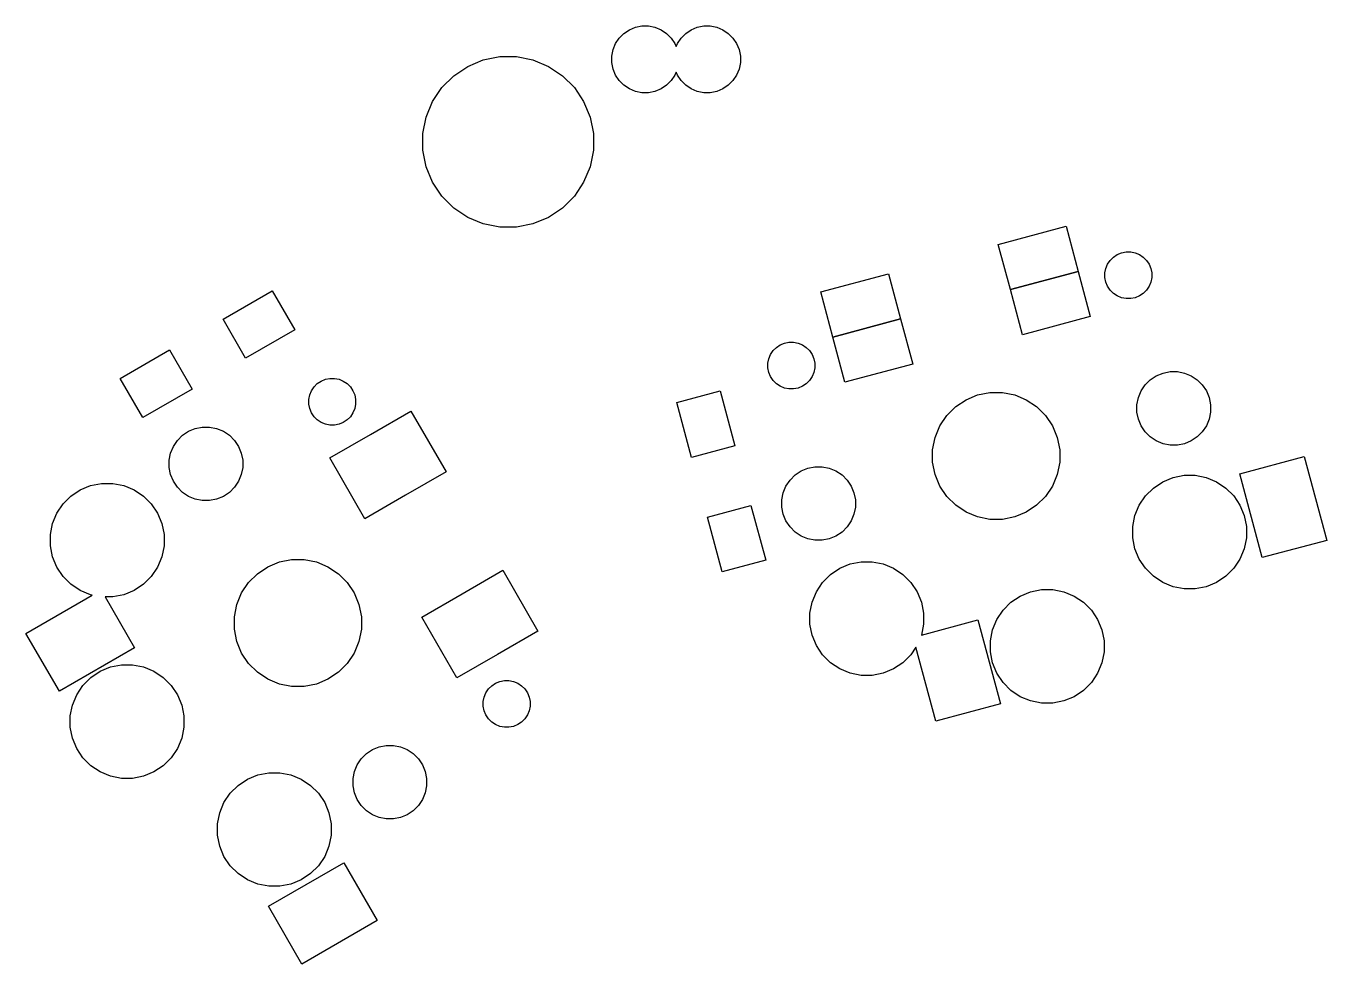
# Model space of a CAD drawing. Extents: x 3.48 to 9.62, y -5.65 to -1.5.
# Drawn here: x 3.487 to 5.014, y -5.654 to -4.548 of the extents above; entities that cross this region are included whole.
import ezdxf

# ---------------------------------------------------------------- set-up
doc = ezdxf.new("R2010")
doc.units = 0
doc.header["$MEASUREMENT"] = 0
doc.layers.add('BLACK', color=7, linetype='CONTINUOUS')

msp = doc.modelspace()

# ---------------------------------------------------------------- linework, layer by layer
at = {"layer": 'BLACK', "linetype": 'CONTINUOUS'}
for p, q in [((4.20505, -4.54994), (4.21266, -4.54843)), ((4.21266, -4.54843), (4.22041, -4.54843)), ((4.22041, -4.54843), (4.22802, -4.54994)), ((4.27789, -4.54994), (4.28549, -4.54843)), ((4.28549, -4.54843), (4.29325, -4.54843)), ((4.29325, -4.54843), (4.30085, -4.54994)), ((4.18165, -4.56915), (4.18595, -4.5627)), ((4.18595, -4.5627), (4.19144, -4.55721)), ((4.19144, -4.55721), (4.19789, -4.55291)), ((4.19789, -4.55291), (4.20505, -4.54994)), ((4.22802, -4.54994), (4.23518, -4.55291)), ((4.23518, -4.55291), (4.24163, -4.55721)), ((4.24163, -4.55721), (4.24712, -4.5627)), ((4.24712, -4.5627), (4.25142, -4.56915)), ((4.25448, -4.56915), (4.25879, -4.5627)), ((4.25879, -4.5627), (4.26427, -4.55721)), ((4.26427, -4.55721), (4.27072, -4.55291)), ((4.27072, -4.55291), (4.27789, -4.54994)), ((4.30085, -4.54994), (4.30802, -4.55291)), ((4.30802, -4.55291), (4.31447, -4.55721)), ((4.31447, -4.55721), (4.31995, -4.5627)), ((4.31995, -4.5627), (4.32426, -4.56915)), ((4.17717, -4.58392), (4.17868, -4.57631)), ((4.17868, -4.57631), (4.18165, -4.56915)), ((4.25142, -4.56915), (4.25295, -4.57284)), ((4.25295, -4.57284), (4.25448, -4.56915)), ((4.32426, -4.56915), (4.32723, -4.57631)), ((4.32723, -4.57631), (4.32874, -4.58392)), ((4.00756, -4.59607), (4.02583, -4.5885)), ((4.02583, -4.5885), (4.04523, -4.58465)), ((4.04523, -4.58465), (4.06501, -4.58465)), ((4.06501, -4.58465), (4.0844, -4.5885)), ((4.0844, -4.5885), (4.10267, -4.59607)), ((4.17717, -4.59167), (4.17717, -4.58392)), ((4.17868, -4.59928), (4.17717, -4.59167)), ((4.32874, -4.59167), (4.32723, -4.59928)), ((4.32874, -4.58392), (4.32874, -4.59167)), ((3.97714, -4.62104), (3.99112, -4.60706)), ((3.99112, -4.60706), (4.00756, -4.59607)), ((4.10267, -4.59607), (4.11912, -4.60706)), ((4.11912, -4.60706), (4.1331, -4.62104)), ((4.18165, -4.60644), (4.17868, -4.59928)), ((4.18595, -4.61289), (4.18165, -4.60644)), ((4.25142, -4.60644), (4.24712, -4.61289)), ((4.25295, -4.60276), (4.25142, -4.60644)), ((4.25448, -4.60644), (4.25295, -4.60276)), ((4.25879, -4.61289), (4.25448, -4.60644)), ((4.32426, -4.60644), (4.31995, -4.61289)), ((4.32723, -4.59928), (4.32426, -4.60644)), ((3.96615, -4.63749), (3.97714, -4.62104)), ((4.1331, -4.62104), (4.14409, -4.63749)), ((4.19144, -4.61838), (4.18595, -4.61289)), ((4.19789, -4.62268), (4.19144, -4.61838)), ((4.20505, -4.62565), (4.19789, -4.62268)), ((4.23518, -4.62268), (4.22802, -4.62565)), ((4.24163, -4.61838), (4.23518, -4.62268)), ((4.24712, -4.61289), (4.24163, -4.61838)), ((4.26427, -4.61838), (4.25879, -4.61289)), ((4.27072, -4.62268), (4.26427, -4.61838)), ((4.27789, -4.62565), (4.27072, -4.62268)), ((4.30802, -4.62268), (4.30085, -4.62565)), ((4.31447, -4.61838), (4.30802, -4.62268)), ((4.31995, -4.61289), (4.31447, -4.61838)), ((3.95858, -4.65576), (3.96615, -4.63749)), ((4.14409, -4.63749), (4.15165, -4.65576)), ((4.21266, -4.62717), (4.20505, -4.62565)), ((4.22041, -4.62717), (4.21266, -4.62717)), ((4.22802, -4.62565), (4.22041, -4.62717)), ((4.28549, -4.62717), (4.27789, -4.62565)), ((4.29325, -4.62717), (4.28549, -4.62717)), ((4.30085, -4.62565), (4.29325, -4.62717)), ((3.95472, -4.67515), (3.95858, -4.65576)), ((4.15165, -4.65576), (4.15551, -4.67515)), ((3.95472, -4.69493), (3.95472, -4.67515)), ((4.15551, -4.67515), (4.15551, -4.69493)), ((3.95858, -4.71432), (3.95472, -4.69493)), ((4.15551, -4.69493), (4.15165, -4.71432)), ((3.96615, -4.73259), (3.95858, -4.71432)), ((4.15165, -4.71432), (4.14409, -4.73259)), ((3.97714, -4.74904), (3.96615, -4.73259)), ((4.14409, -4.73259), (4.1331, -4.74904)), ((3.99112, -4.76302), (3.97714, -4.74904)), ((4.1331, -4.74904), (4.11912, -4.76302)), ((4.00756, -4.77401), (3.99112, -4.76302)), ((4.02583, -4.78158), (4.00756, -4.77401)), ((4.10267, -4.77401), (4.0844, -4.78158)), ((4.11912, -4.76302), (4.10267, -4.77401)), ((4.04523, -4.78543), (4.02583, -4.78158)), ((4.06501, -4.78543), (4.04523, -4.78543)), ((4.0844, -4.78158), (4.06501, -4.78543)), ((4.63242, -4.80586), (4.71228, -4.78446)), ((4.71228, -4.78446), (4.72655, -4.8377)), ((4.64669, -4.8591), (4.63242, -4.80586)), ((4.76423, -4.82464), (4.76807, -4.8208)), ((4.76807, -4.8208), (4.77258, -4.81779)), ((4.77258, -4.81779), (4.77759, -4.81571)), ((4.77759, -4.81571), (4.78292, -4.81465)), ((4.78292, -4.81465), (4.78835, -4.81465)), ((4.78835, -4.81465), (4.79367, -4.81571)), ((4.79367, -4.81571), (4.79869, -4.81779)), ((4.79869, -4.81779), (4.8032, -4.8208)), ((4.8032, -4.8208), (4.80704, -4.82464)), ((4.64669, -4.8591), (4.72655, -4.8377)), ((4.72655, -4.8377), (4.64669, -4.8591)), ((4.72655, -4.8377), (4.74081, -4.89094)), ((4.75807, -4.83949), (4.75913, -4.83417)), ((4.75913, -4.83417), (4.76121, -4.82915)), ((4.76121, -4.82915), (4.76423, -4.82464)), ((4.80704, -4.82464), (4.81006, -4.82915)), ((4.81006, -4.82915), (4.81213, -4.83417)), ((4.81213, -4.83417), (4.81319, -4.83949)), ((4.42327, -4.8619), (4.50313, -4.8405)), ((4.50313, -4.8405), (4.51739, -4.89374)), ((4.75807, -4.84492), (4.75807, -4.83949)), ((4.75913, -4.85025), (4.75807, -4.84492)), ((4.76121, -4.85526), (4.75913, -4.85025)), ((4.81213, -4.85025), (4.81006, -4.85526)), ((4.81319, -4.84492), (4.81213, -4.85025)), ((4.81319, -4.83949), (4.81319, -4.84492)), ((3.71931, -4.89386), (3.77728, -4.86039)), ((3.77728, -4.86039), (3.80385, -4.90642)), ((4.43753, -4.91514), (4.42327, -4.8619)), ((4.66095, -4.91234), (4.64669, -4.8591)), ((4.76423, -4.85978), (4.76121, -4.85526)), ((4.76807, -4.86361), (4.76423, -4.85978)), ((4.77258, -4.86663), (4.76807, -4.86361)), ((4.77759, -4.86871), (4.77258, -4.86663)), ((4.78292, -4.86977), (4.77759, -4.86871)), ((4.78835, -4.86977), (4.78292, -4.86977)), ((4.79367, -4.86871), (4.78835, -4.86977)), ((4.79869, -4.86663), (4.79367, -4.86871)), ((4.8032, -4.86361), (4.79869, -4.86663)), ((4.80704, -4.85978), (4.8032, -4.86361)), ((4.81006, -4.85526), (4.80704, -4.85978)), ((3.74589, -4.93988), (3.71931, -4.89386)), ((4.43753, -4.91514), (4.51739, -4.89374)), ((4.51739, -4.89374), (4.43753, -4.91514)), ((4.51739, -4.89374), (4.53166, -4.94698)), ((4.74081, -4.89094), (4.66095, -4.91234)), ((3.80385, -4.90642), (3.74589, -4.93988)), ((4.4518, -4.96838), (4.43753, -4.91514)), ((3.59827, -4.96374), (3.65624, -4.93027)), ((3.65624, -4.93027), (3.68281, -4.9763)), ((4.36721, -4.93102), (4.37105, -4.92718)), ((4.37105, -4.92718), (4.37556, -4.92417)), ((4.37556, -4.92417), (4.38058, -4.92209)), ((4.38058, -4.92209), (4.3859, -4.92103)), ((4.3859, -4.92103), (4.39133, -4.92103)), ((4.39133, -4.92103), (4.39665, -4.92209)), ((4.39665, -4.92209), (4.40167, -4.92417)), ((4.40167, -4.92417), (4.40618, -4.92718)), ((4.40618, -4.92718), (4.41002, -4.93102)), ((4.36106, -4.94587), (4.36212, -4.94055)), ((4.36106, -4.9513), (4.36106, -4.94587)), ((4.36212, -4.94055), (4.36419, -4.93553)), ((4.36419, -4.93553), (4.36721, -4.93102)), ((4.41002, -4.93102), (4.41304, -4.93553)), ((4.41304, -4.93553), (4.41512, -4.94055)), ((4.41512, -4.94055), (4.41617, -4.94587)), ((4.41617, -4.94587), (4.41617, -4.9513)), ((4.36212, -4.95663), (4.36106, -4.9513)), ((4.36419, -4.96164), (4.36212, -4.95663)), ((4.41512, -4.95663), (4.41304, -4.96164)), ((4.41617, -4.9513), (4.41512, -4.95663)), ((4.53166, -4.94698), (4.4518, -4.96838)), ((4.81147, -4.96544), (4.81856, -4.9607)), ((4.81856, -4.9607), (4.82645, -4.95743)), ((4.82645, -4.95743), (4.83481, -4.95577)), ((4.83481, -4.95577), (4.84334, -4.95577)), ((4.84334, -4.95577), (4.85171, -4.95743)), ((4.85171, -4.95743), (4.85959, -4.9607)), ((4.85959, -4.9607), (4.86669, -4.96544)), ((3.62485, -5.00977), (3.59827, -4.96374)), ((3.68281, -4.9763), (3.62485, -5.00977)), ((3.8235, -4.97826), (3.82652, -4.97375)), ((3.82652, -4.97375), (3.83036, -4.96991)), ((3.83036, -4.96991), (3.83487, -4.96689)), ((3.83487, -4.96689), (3.83989, -4.96481)), ((3.83989, -4.96481), (3.84521, -4.96375)), ((3.84521, -4.96375), (3.85064, -4.96375)), ((3.85064, -4.96375), (3.85596, -4.96481)), ((3.85596, -4.96481), (3.86098, -4.96689)), ((3.86098, -4.96689), (3.86549, -4.96991)), ((3.86549, -4.96991), (3.86933, -4.97375)), ((3.86933, -4.97375), (3.87235, -4.97826)), ((4.36721, -4.96616), (4.36419, -4.96164)), ((4.37105, -4.96999), (4.36721, -4.96616)), ((4.37556, -4.97301), (4.37105, -4.96999)), ((4.38058, -4.97509), (4.37556, -4.97301)), ((4.3859, -4.97615), (4.38058, -4.97509)), ((4.39133, -4.97615), (4.3859, -4.97615)), ((4.39665, -4.97509), (4.39133, -4.97615)), ((4.40167, -4.97301), (4.39665, -4.97509)), ((4.40618, -4.96999), (4.40167, -4.97301)), ((4.41002, -4.96616), (4.40618, -4.96999)), ((4.41304, -4.96164), (4.41002, -4.96616)), ((4.8007, -4.97856), (4.80544, -4.97147)), ((4.80544, -4.97147), (4.81147, -4.96544)), ((4.86669, -4.96544), (4.87272, -4.97147)), ((4.87272, -4.97147), (4.87746, -4.97856)), ((3.82037, -4.9886), (3.82143, -4.98327)), ((3.82037, -4.99403), (3.82037, -4.9886)), ((3.82143, -4.98327), (3.8235, -4.97826)), ((3.87235, -4.97826), (3.87443, -4.98327)), ((3.87443, -4.98327), (3.87548, -4.9886)), ((3.87548, -4.9886), (3.87548, -4.99403)), ((4.25365, -4.99213), (4.30498, -4.97838)), ((4.30498, -4.97838), (4.32231, -5.04302)), ((4.58224, -4.99701), (4.59449, -4.98883)), ((4.59449, -4.98883), (4.6081, -4.98319)), ((4.6081, -4.98319), (4.62255, -4.98031)), ((4.62255, -4.98031), (4.63729, -4.98031)), ((4.63729, -4.98031), (4.65174, -4.98319)), ((4.65174, -4.98319), (4.66535, -4.98883)), ((4.66535, -4.98883), (4.67761, -4.99701)), ((4.79577, -4.99481), (4.79744, -4.98644)), ((4.79744, -4.98644), (4.8007, -4.97856)), ((4.87746, -4.97856), (4.88072, -4.98644)), ((4.88072, -4.98644), (4.88239, -4.99481)), ((3.82143, -4.99935), (3.82037, -4.99403)), ((3.8235, -5.00437), (3.82143, -4.99935)), ((3.82652, -5.00888), (3.8235, -5.00437)), ((3.87235, -5.00437), (3.86933, -5.00888)), ((3.87443, -4.99935), (3.87235, -5.00437)), ((3.87548, -4.99403), (3.87443, -4.99935)), ((3.89289, -5.02991), (3.94063, -5.00235)), ((3.94063, -5.00235), (3.98196, -5.07395)), ((4.27097, -5.05678), (4.25365, -4.99213)), ((4.57182, -5.00743), (4.58224, -4.99701)), ((4.67761, -4.99701), (4.68802, -5.00743)), ((4.79577, -5.00334), (4.79577, -4.99481)), ((4.79744, -5.01171), (4.79577, -5.00334)), ((4.88239, -5.00334), (4.88072, -5.01171)), ((4.88239, -4.99481), (4.88239, -5.00334)), ((3.68658, -5.0228), (3.69495, -5.02114)), ((3.69495, -5.02114), (3.70348, -5.02114)), ((3.70348, -5.02114), (3.71184, -5.0228)), ((3.83036, -5.01272), (3.82652, -5.00888)), ((3.83487, -5.01574), (3.83036, -5.01272)), ((3.83989, -5.01781), (3.83487, -5.01574)), ((3.84521, -5.01887), (3.83989, -5.01781)), ((3.85064, -5.01887), (3.84521, -5.01887)), ((3.85596, -5.01781), (3.85064, -5.01887)), ((3.86098, -5.01574), (3.85596, -5.01781)), ((3.86549, -5.01272), (3.86098, -5.01574)), ((3.86933, -5.00888), (3.86549, -5.01272)), ((4.55799, -5.0333), (4.56363, -5.01969)), ((4.56363, -5.01969), (4.57182, -5.00743)), ((4.68802, -5.00743), (4.69621, -5.01969)), ((4.69621, -5.01969), (4.70185, -5.0333)), ((4.8007, -5.01959), (4.79744, -5.01171)), ((4.80544, -5.02668), (4.8007, -5.01959)), ((4.87746, -5.01959), (4.87272, -5.02668)), ((4.88072, -5.01171), (4.87746, -5.01959)), ((3.66083, -5.04393), (3.66557, -5.03684)), ((3.66557, -5.03684), (3.67161, -5.0308)), ((3.67161, -5.0308), (3.6787, -5.02607)), ((3.6787, -5.02607), (3.68658, -5.0228)), ((3.71184, -5.0228), (3.71973, -5.02607)), ((3.71973, -5.02607), (3.72682, -5.0308)), ((3.72682, -5.0308), (3.73285, -5.03684)), ((3.73285, -5.03684), (3.73759, -5.04393)), ((3.84516, -5.05746), (3.89289, -5.02991)), ((4.55512, -5.04775), (4.55799, -5.0333)), ((4.70185, -5.0333), (4.70472, -5.04775)), ((4.81147, -5.03271), (4.80544, -5.02668)), ((4.81856, -5.03745), (4.81147, -5.03271)), ((4.82645, -5.04072), (4.81856, -5.03745)), ((4.85959, -5.03745), (4.85171, -5.04072)), ((4.86669, -5.03271), (4.85959, -5.03745)), ((4.87272, -5.02668), (4.86669, -5.03271)), ((3.65591, -5.06018), (3.65757, -5.05181)), ((3.65757, -5.05181), (3.66083, -5.04393)), ((3.73759, -5.04393), (3.74086, -5.05181)), ((3.74086, -5.05181), (3.74252, -5.06018)), ((4.32231, -5.04302), (4.27097, -5.05678)), ((4.55512, -5.06249), (4.55512, -5.04775)), ((4.70472, -5.04775), (4.70472, -5.06249)), ((4.83481, -5.04238), (4.82645, -5.04072)), ((4.84334, -5.04238), (4.83481, -5.04238)), ((4.85171, -5.04072), (4.84334, -5.04238)), ((3.65591, -5.06871), (3.65591, -5.06018)), ((3.74252, -5.06018), (3.74252, -5.06871)), ((3.8865, -5.12907), (3.84516, -5.05746)), ((4.40813, -5.06952), (4.4165, -5.06785)), ((4.4165, -5.06785), (4.42503, -5.06785)), ((4.42503, -5.06785), (4.4334, -5.06952)), ((4.55799, -5.07694), (4.55512, -5.06249)), ((4.70472, -5.06249), (4.70185, -5.07694)), ((4.91677, -5.07608), (4.99283, -5.0557)), ((4.99283, -5.0557), (5.01932, -5.15457)), ((3.65757, -5.07708), (3.65591, -5.06871)), ((3.66083, -5.08496), (3.65757, -5.07708)), ((3.74086, -5.07708), (3.73759, -5.08496)), ((3.74252, -5.06871), (3.74086, -5.07708)), ((3.98196, -5.07395), (3.93423, -5.10151)), ((4.38713, -5.08355), (4.39316, -5.07752)), ((4.39316, -5.07752), (4.40025, -5.07278)), ((4.40025, -5.07278), (4.40813, -5.06952)), ((4.4334, -5.06952), (4.44128, -5.07278)), ((4.44128, -5.07278), (4.44837, -5.07752)), ((4.44837, -5.07752), (4.4544, -5.08355)), ((4.56363, -5.09055), (4.55799, -5.07694)), ((4.70185, -5.07694), (4.69621, -5.09055)), ((4.82606, -5.08556), (4.83824, -5.08052)), ((4.83824, -5.08052), (4.85117, -5.07795)), ((4.85117, -5.07795), (4.86436, -5.07795)), ((4.86436, -5.07795), (4.87729, -5.08052)), ((4.87729, -5.08052), (4.88947, -5.08556)), ((4.94327, -5.17495), (4.91677, -5.07608)), ((3.54024, -5.10234), (3.5512, -5.09501)), ((3.5512, -5.09501), (3.56338, -5.08997)), ((3.56338, -5.08997), (3.57631, -5.0874)), ((3.57631, -5.0874), (3.58949, -5.0874)), ((3.58949, -5.0874), (3.60242, -5.08997)), ((3.60242, -5.08997), (3.6146, -5.09501)), ((3.6146, -5.09501), (3.62557, -5.10234)), ((3.66557, -5.09205), (3.66083, -5.08496)), ((3.67161, -5.09808), (3.66557, -5.09205)), ((3.6787, -5.10282), (3.67161, -5.09808)), ((3.72682, -5.09808), (3.71973, -5.10282)), ((3.73285, -5.09205), (3.72682, -5.09808)), ((3.73759, -5.08496), (3.73285, -5.09205)), ((4.37746, -5.1069), (4.37912, -5.09853)), ((4.37912, -5.09853), (4.38239, -5.09065)), ((4.38239, -5.09065), (4.38713, -5.08355)), ((4.4544, -5.08355), (4.45914, -5.09065)), ((4.45914, -5.09065), (4.46241, -5.09853)), ((4.46241, -5.09853), (4.46407, -5.1069)), ((4.57182, -5.1028), (4.56363, -5.09055)), ((4.69621, -5.09055), (4.68802, -5.1028)), ((4.80578, -5.10221), (4.8151, -5.09289)), ((4.8151, -5.09289), (4.82606, -5.08556)), ((4.88947, -5.08556), (4.90043, -5.09289)), ((4.90043, -5.09289), (4.90975, -5.10221)), ((3.52359, -5.12262), (3.53091, -5.11166)), ((3.53091, -5.11166), (3.54024, -5.10234)), ((3.62557, -5.10234), (3.63489, -5.11166)), ((3.63489, -5.11166), (3.64221, -5.12262)), ((3.68658, -5.10609), (3.6787, -5.10282)), ((3.69495, -5.10775), (3.68658, -5.10609)), ((3.70348, -5.10775), (3.69495, -5.10775)), ((3.71184, -5.10609), (3.70348, -5.10775)), ((3.71973, -5.10282), (3.71184, -5.10609)), ((3.93423, -5.10151), (3.8865, -5.12907)), ((4.28982, -5.12713), (4.34116, -5.11338)), ((4.34116, -5.11338), (4.35848, -5.17803)), ((4.37746, -5.11543), (4.37746, -5.1069)), ((4.46407, -5.1069), (4.46407, -5.11543)), ((4.58224, -5.11322), (4.57182, -5.1028)), ((4.59449, -5.12141), (4.58224, -5.11322)), ((4.67761, -5.11322), (4.66535, -5.12141)), ((4.68802, -5.1028), (4.67761, -5.11322)), ((4.79341, -5.12535), (4.79845, -5.11317)), ((4.79845, -5.11317), (4.80578, -5.10221)), ((4.90975, -5.10221), (4.91708, -5.11317)), ((4.91708, -5.11317), (4.92212, -5.12535)), ((3.51854, -5.1348), (3.52359, -5.12262)), ((3.64221, -5.12262), (3.64726, -5.1348)), ((4.30714, -5.19178), (4.28982, -5.12713)), ((4.37912, -5.12379), (4.37746, -5.11543)), ((4.38239, -5.13168), (4.37912, -5.12379)), ((4.46241, -5.12379), (4.45914, -5.13168)), ((4.46407, -5.11543), (4.46241, -5.12379)), ((4.6081, -5.12705), (4.59449, -5.12141)), ((4.62255, -5.12992), (4.6081, -5.12705)), ((4.65174, -5.12705), (4.63729, -5.12992)), ((4.66535, -5.12141), (4.65174, -5.12705)), ((4.79084, -5.13828), (4.79341, -5.12535)), ((4.92212, -5.12535), (4.9247, -5.13828)), ((3.51597, -5.14773), (3.51854, -5.1348)), ((3.64726, -5.1348), (3.64983, -5.14773)), ((4.38713, -5.13877), (4.38239, -5.13168)), ((4.39316, -5.1448), (4.38713, -5.13877)), ((4.4544, -5.13877), (4.44837, -5.1448)), ((4.45914, -5.13168), (4.4544, -5.13877)), ((4.63729, -5.12992), (4.62255, -5.12992)), ((4.79084, -5.15147), (4.79084, -5.13828)), ((4.9247, -5.13828), (4.9247, -5.15147)), ((3.51597, -5.16092), (3.51597, -5.14773)), ((3.64983, -5.14773), (3.64983, -5.16092)), ((4.40025, -5.14954), (4.39316, -5.1448)), ((4.40813, -5.1528), (4.40025, -5.14954)), ((4.4165, -5.15447), (4.40813, -5.1528)), ((4.42503, -5.15447), (4.4165, -5.15447)), ((4.4334, -5.1528), (4.42503, -5.15447)), ((4.44128, -5.14954), (4.4334, -5.1528)), ((4.44837, -5.1448), (4.44128, -5.14954)), ((4.79341, -5.1644), (4.79084, -5.15147)), ((4.9247, -5.15147), (4.92212, -5.1644)), ((5.01932, -5.15457), (4.94327, -5.17495)), ((3.51854, -5.17385), (3.51597, -5.16092)), ((3.52359, -5.18603), (3.51854, -5.17385)), ((3.64726, -5.17385), (3.64221, -5.18603)), ((3.64983, -5.16092), (3.64726, -5.17385)), ((4.79845, -5.17658), (4.79341, -5.1644)), ((4.92212, -5.1644), (4.91708, -5.17658)), ((3.53091, -5.19699), (3.52359, -5.18603)), ((3.64221, -5.18603), (3.63489, -5.19699)), ((3.7598, -5.19387), (3.77205, -5.18568)), ((3.77205, -5.18568), (3.78566, -5.18004)), ((3.78566, -5.18004), (3.80011, -5.17717)), ((3.80011, -5.17717), (3.81485, -5.17717)), ((3.81485, -5.17717), (3.8293, -5.18004)), ((3.8293, -5.18004), (3.84291, -5.18568)), ((3.84291, -5.18568), (3.85516, -5.19387)), ((4.00116, -5.21743), (4.04889, -5.18987)), ((4.04889, -5.18987), (4.09023, -5.26147)), ((4.35848, -5.17803), (4.30714, -5.19178)), ((4.43482, -5.19479), (4.44578, -5.18746)), ((4.44578, -5.18746), (4.45796, -5.18242)), ((4.45796, -5.18242), (4.47089, -5.17984)), ((4.47089, -5.17984), (4.48407, -5.17984)), ((4.48407, -5.17984), (4.497, -5.18242)), ((4.497, -5.18242), (4.50918, -5.18746)), ((4.50918, -5.18746), (4.52015, -5.19479)), ((4.80578, -5.18754), (4.79845, -5.17658)), ((4.8151, -5.19686), (4.80578, -5.18754)), ((4.90975, -5.18754), (4.90043, -5.19686)), ((4.91708, -5.17658), (4.90975, -5.18754)), ((3.54024, -5.20631), (3.53091, -5.19699)), ((3.63489, -5.19699), (3.62557, -5.20631)), ((3.74119, -5.21654), (3.74938, -5.20428)), ((3.74938, -5.20428), (3.7598, -5.19387)), ((3.85516, -5.19387), (3.86558, -5.20428)), ((3.86558, -5.20428), (3.87377, -5.21654)), ((4.41817, -5.21507), (4.42549, -5.20411)), ((4.42549, -5.20411), (4.43482, -5.19479)), ((4.52015, -5.19479), (4.52947, -5.20411)), ((4.52947, -5.20411), (4.53679, -5.21507)), ((4.82606, -5.20419), (4.8151, -5.19686)), ((4.83824, -5.20923), (4.82606, -5.20419)), ((4.88947, -5.20419), (4.87729, -5.20923)), ((4.90043, -5.19686), (4.88947, -5.20419)), ((3.48719, -5.26414), (3.56527, -5.21906)), ((3.5512, -5.21364), (3.54024, -5.20631)), ((3.56338, -5.21868), (3.5512, -5.21364)), ((3.56527, -5.21906), (3.56338, -5.21868)), ((3.60242, -5.21868), (3.58949, -5.22125)), ((3.6146, -5.21364), (3.60242, -5.21868)), ((3.62557, -5.20631), (3.6146, -5.21364)), ((3.73555, -5.23015), (3.74119, -5.21654)), ((3.87377, -5.21654), (3.87941, -5.23015)), ((3.95343, -5.24499), (4.00116, -5.21743)), ((4.41312, -5.22725), (4.41817, -5.21507)), ((4.53679, -5.21507), (4.54184, -5.22725)), ((4.64738, -5.2275), (4.65834, -5.22017)), ((4.65834, -5.22017), (4.67052, -5.21513)), ((4.67052, -5.21513), (4.68345, -5.21256)), ((4.68345, -5.21256), (4.69663, -5.21256)), ((4.69663, -5.21256), (4.70956, -5.21513)), ((4.70956, -5.21513), (4.72174, -5.22017)), ((4.72174, -5.22017), (4.73271, -5.2275)), ((4.85117, -5.2118), (4.83824, -5.20923)), ((4.86436, -5.2118), (4.85117, -5.2118)), ((4.87729, -5.20923), (4.86436, -5.2118)), ((3.58949, -5.22125), (3.58063, -5.22125)), ((3.58063, -5.22125), (3.61521, -5.28115)), ((3.73268, -5.2446), (3.73555, -5.23015)), ((3.87941, -5.23015), (3.88228, -5.2446)), ((4.41055, -5.24018), (4.41312, -5.22725)), ((4.54184, -5.22725), (4.54441, -5.24018)), ((4.63805, -5.23682), (4.64738, -5.2275)), ((4.73271, -5.2275), (4.74203, -5.23682)), ((3.73268, -5.25934), (3.73268, -5.2446)), ((3.88228, -5.2446), (3.88228, -5.25934)), ((3.99476, -5.31659), (3.95343, -5.24499)), ((4.41055, -5.25336), (4.41055, -5.24018)), ((4.54186, -5.26621), (4.60834, -5.24839)), ((4.54441, -5.24018), (4.54441, -5.25336)), ((4.60834, -5.24839), (4.63484, -5.34727)), ((4.62568, -5.25996), (4.63073, -5.24778)), ((4.63073, -5.24778), (4.63805, -5.23682)), ((4.74203, -5.23682), (4.74935, -5.24778)), ((4.74935, -5.24778), (4.7544, -5.25996)), ((3.52656, -5.33233), (3.48719, -5.26414)), ((3.73555, -5.27379), (3.73268, -5.25934)), ((3.88228, -5.25934), (3.87941, -5.27379)), ((4.09023, -5.26147), (4.0425, -5.28903)), ((4.41312, -5.26629), (4.41055, -5.25336)), ((4.41817, -5.27848), (4.41312, -5.26629)), ((4.54441, -5.25336), (4.54186, -5.26621)), ((4.62311, -5.27289), (4.62568, -5.25996)), ((4.7544, -5.25996), (4.75697, -5.27289)), ((3.61521, -5.28115), (3.52656, -5.33233)), ((3.74119, -5.2874), (3.73555, -5.27379)), ((3.87941, -5.27379), (3.87377, -5.2874)), ((4.42549, -5.28944), (4.41817, -5.27848)), ((4.53543, -5.28051), (4.52947, -5.28944)), ((4.55878, -5.36764), (4.53543, -5.28051)), ((4.62311, -5.28608), (4.62311, -5.27289)), ((4.75697, -5.27289), (4.75697, -5.28608)), ((3.74938, -5.29965), (3.74119, -5.2874)), ((3.87377, -5.2874), (3.86558, -5.29965)), ((4.0425, -5.28903), (3.99476, -5.31659)), ((4.43482, -5.29876), (4.42549, -5.28944)), ((4.52947, -5.28944), (4.52015, -5.29876)), ((4.62568, -5.29901), (4.62311, -5.28608)), ((4.75697, -5.28608), (4.7544, -5.29901)), ((3.56365, -5.31612), (3.57461, -5.3088)), ((3.57461, -5.3088), (3.58679, -5.30375)), ((3.58679, -5.30375), (3.59972, -5.30118)), ((3.59972, -5.30118), (3.61291, -5.30118)), ((3.61291, -5.30118), (3.62584, -5.30375)), ((3.62584, -5.30375), (3.63802, -5.3088)), ((3.63802, -5.3088), (3.64898, -5.31612)), ((3.7598, -5.31007), (3.74938, -5.29965)), ((3.77205, -5.31826), (3.7598, -5.31007)), ((3.85516, -5.31007), (3.84291, -5.31826)), ((3.86558, -5.29965), (3.85516, -5.31007)), ((4.44578, -5.30608), (4.43482, -5.29876)), ((4.45796, -5.31113), (4.44578, -5.30608)), ((4.47089, -5.3137), (4.45796, -5.31113)), ((4.497, -5.31113), (4.48407, -5.3137)), ((4.50918, -5.30608), (4.497, -5.31113)), ((4.52015, -5.29876), (4.50918, -5.30608)), ((4.63073, -5.31119), (4.62568, -5.29901)), ((4.63805, -5.32215), (4.63073, -5.31119)), ((4.74935, -5.31119), (4.74203, -5.32215)), ((4.7544, -5.29901), (4.74935, -5.31119)), ((3.54701, -5.33641), (3.55433, -5.32545)), ((3.55433, -5.32545), (3.56365, -5.31612)), ((3.64898, -5.31612), (3.6583, -5.32545)), ((3.6583, -5.32545), (3.66563, -5.33641)), ((3.78566, -5.3239), (3.77205, -5.31826)), ((3.80011, -5.32677), (3.78566, -5.3239)), ((3.81485, -5.32677), (3.80011, -5.32677)), ((3.8293, -5.3239), (3.81485, -5.32677)), ((3.84291, -5.31826), (3.8293, -5.3239)), ((4.03203, -5.3297), (4.03587, -5.32586)), ((4.03587, -5.32586), (4.04038, -5.32285)), ((4.04038, -5.32285), (4.0454, -5.32077)), ((4.0454, -5.32077), (4.05072, -5.31971)), ((4.05072, -5.31971), (4.05615, -5.31971)), ((4.05615, -5.31971), (4.06148, -5.32077)), ((4.06148, -5.32077), (4.06649, -5.32285)), ((4.06649, -5.32285), (4.07101, -5.32586)), ((4.07101, -5.32586), (4.07484, -5.3297)), ((4.48407, -5.3137), (4.47089, -5.3137)), ((4.64738, -5.33147), (4.63805, -5.32215)), ((4.74203, -5.32215), (4.73271, -5.33147)), ((3.54196, -5.34859), (3.54701, -5.33641)), ((3.66563, -5.33641), (3.67067, -5.34859)), ((4.02588, -5.34456), (4.02694, -5.33923)), ((4.02694, -5.33923), (4.02901, -5.33422)), ((4.02901, -5.33422), (4.03203, -5.3297)), ((4.07484, -5.3297), (4.07786, -5.33422)), ((4.07786, -5.33422), (4.07994, -5.33923)), ((4.07994, -5.33923), (4.081, -5.34456)), ((4.65834, -5.3388), (4.64738, -5.33147)), ((4.67052, -5.34384), (4.65834, -5.3388)), ((4.72174, -5.3388), (4.70956, -5.34384)), ((4.73271, -5.33147), (4.72174, -5.3388)), ((3.53939, -5.36152), (3.54196, -5.34859)), ((3.67067, -5.34859), (3.67325, -5.36152)), ((4.02588, -5.34998), (4.02588, -5.34456)), ((4.02694, -5.35531), (4.02588, -5.34998)), ((4.02901, -5.36032), (4.02694, -5.35531)), ((4.07994, -5.35531), (4.07786, -5.36032)), ((4.081, -5.34998), (4.07994, -5.35531)), ((4.081, -5.34456), (4.081, -5.34998)), ((4.63484, -5.34727), (4.55878, -5.36764)), ((4.68345, -5.34642), (4.67052, -5.34384)), ((4.69663, -5.34642), (4.68345, -5.34642)), ((4.70956, -5.34384), (4.69663, -5.34642)), ((3.53939, -5.3747), (3.53939, -5.36152)), ((3.67325, -5.36152), (3.67325, -5.3747)), ((4.03203, -5.36484), (4.02901, -5.36032)), ((4.03587, -5.36868), (4.03203, -5.36484)), ((4.04038, -5.37169), (4.03587, -5.36868)), ((4.0454, -5.37377), (4.04038, -5.37169)), ((4.06649, -5.37169), (4.06148, -5.37377)), ((4.07101, -5.36868), (4.06649, -5.37169)), ((4.07484, -5.36484), (4.07101, -5.36868)), ((4.07786, -5.36032), (4.07484, -5.36484)), ((3.54196, -5.38763), (3.53939, -5.3747)), ((3.54701, -5.39981), (3.54196, -5.38763)), ((3.67067, -5.38763), (3.66563, -5.39981)), ((3.67325, -5.3747), (3.67067, -5.38763)), ((4.05072, -5.37483), (4.0454, -5.37377)), ((4.05615, -5.37483), (4.05072, -5.37483)), ((4.06148, -5.37377), (4.05615, -5.37483)), ((3.55433, -5.41078), (3.54701, -5.39981)), ((3.66563, -5.39981), (3.6583, -5.41078)), ((3.88814, -5.40585), (3.89523, -5.40112)), ((3.89523, -5.40112), (3.90312, -5.39785)), ((3.90312, -5.39785), (3.91148, -5.39619)), ((3.91148, -5.39619), (3.92001, -5.39619)), ((3.92001, -5.39619), (3.92838, -5.39785)), ((3.92838, -5.39785), (3.93626, -5.40112)), ((3.93626, -5.40112), (3.94335, -5.40585)), ((3.56365, -5.4201), (3.55433, -5.41078)), ((3.6583, -5.41078), (3.64898, -5.4201)), ((3.87411, -5.42686), (3.87737, -5.41898)), ((3.87737, -5.41898), (3.88211, -5.41189)), ((3.88211, -5.41189), (3.88814, -5.40585)), ((3.94335, -5.40585), (3.94939, -5.41189)), ((3.94939, -5.41189), (3.95413, -5.41898)), ((3.95413, -5.41898), (3.95739, -5.42686)), ((3.57461, -5.42742), (3.56365, -5.4201)), ((3.58679, -5.43247), (3.57461, -5.42742)), ((3.59972, -5.43504), (3.58679, -5.43247)), ((3.62584, -5.43247), (3.61291, -5.43504)), ((3.63802, -5.42742), (3.62584, -5.43247)), ((3.64898, -5.4201), (3.63802, -5.42742)), ((3.74805, -5.43597), (3.76023, -5.43092)), ((3.76023, -5.43092), (3.77316, -5.42835)), ((3.77316, -5.42835), (3.78634, -5.42835)), ((3.78634, -5.42835), (3.79927, -5.43092)), ((3.79927, -5.43092), (3.81146, -5.43597)), ((3.87244, -5.43523), (3.87411, -5.42686)), ((3.95739, -5.42686), (3.95906, -5.43523)), ((3.61291, -5.43504), (3.59972, -5.43504)), ((3.72776, -5.45262), (3.73709, -5.44329)), ((3.73709, -5.44329), (3.74805, -5.43597)), ((3.81146, -5.43597), (3.82242, -5.44329)), ((3.82242, -5.44329), (3.83174, -5.45262)), ((3.87244, -5.44376), (3.87244, -5.43523)), ((3.87411, -5.45213), (3.87244, -5.44376)), ((3.95906, -5.44376), (3.95739, -5.45213)), ((3.95906, -5.43523), (3.95906, -5.44376)), ((3.7154, -5.47576), (3.72044, -5.46358)), ((3.72044, -5.46358), (3.72776, -5.45262)), ((3.83174, -5.45262), (3.83906, -5.46358)), ((3.83906, -5.46358), (3.84411, -5.47576)), ((3.87737, -5.46001), (3.87411, -5.45213)), ((3.88211, -5.4671), (3.87737, -5.46001)), ((3.95413, -5.46001), (3.94939, -5.4671)), ((3.95739, -5.45213), (3.95413, -5.46001)), ((3.71282, -5.48869), (3.7154, -5.47576)), ((3.84411, -5.47576), (3.84668, -5.48869)), ((3.88814, -5.47313), (3.88211, -5.4671)), ((3.89523, -5.47787), (3.88814, -5.47313)), ((3.90312, -5.48114), (3.89523, -5.47787)), ((3.93626, -5.47787), (3.92838, -5.48114)), ((3.94335, -5.47313), (3.93626, -5.47787)), ((3.94939, -5.4671), (3.94335, -5.47313)), ((3.71282, -5.50187), (3.71282, -5.48869)), ((3.84668, -5.48869), (3.84668, -5.50187)), ((3.91148, -5.4828), (3.90312, -5.48114)), ((3.92001, -5.4828), (3.91148, -5.4828)), ((3.92838, -5.48114), (3.92001, -5.4828)), ((3.7154, -5.5148), (3.71282, -5.50187)), ((3.84668, -5.50187), (3.84411, -5.5148)), ((3.72044, -5.52698), (3.7154, -5.5148)), ((3.84411, -5.5148), (3.83906, -5.52698)), ((3.72776, -5.53795), (3.72044, -5.52698)), ((3.73709, -5.54727), (3.72776, -5.53795)), ((3.77283, -5.58565), (3.86148, -5.53447)), ((3.83174, -5.53795), (3.82242, -5.54727)), ((3.83906, -5.52698), (3.83174, -5.53795)), ((3.86148, -5.53447), (3.90085, -5.60266)), ((3.74805, -5.55459), (3.73709, -5.54727)), ((3.76023, -5.55964), (3.74805, -5.55459)), ((3.81146, -5.55459), (3.79927, -5.55964)), ((3.82242, -5.54727), (3.81146, -5.55459)), ((3.77316, -5.56221), (3.76023, -5.55964)), ((3.78634, -5.56221), (3.77316, -5.56221)), ((3.79927, -5.55964), (3.78634, -5.56221)), ((3.8122, -5.65384), (3.77283, -5.58565)), ((3.90085, -5.60266), (3.8122, -5.65384))]:
    msp.add_line(p, q, dxfattribs=at)

doc.saveas('drawing.dxf')
